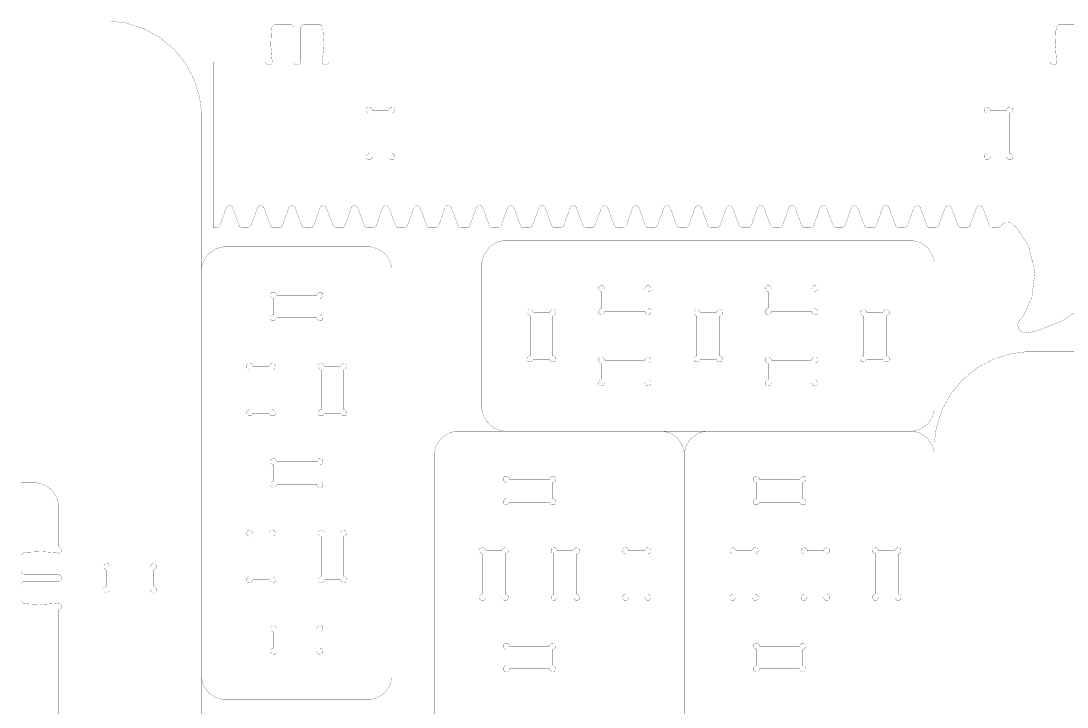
# Model space of a CAD drawing. Extents: x 0.1 to 59.9, y 0.1 to 11.9.
# Drawn here: x 24.07 to 29.56, y 8.31 to 11.91 of the extents above; entities that cross this region are included whole.
import ezdxf

# ---------------------------------------------------------------- set-up
doc = ezdxf.new("R2010")
doc.units = 0
doc.layers.add('L0D0_0', color=1, linetype='CONTINUOUS')

msp = doc.modelspace()

# ---------------------------------------------------------------- linework, layer by layer
at = {"layer": 'L0D0_0', "const_width": 0.001}
for points in [[(24.067, 11.911), (24.067, 9.488)], [(24.067, 11.911), (24.514, 11.911)], [(25.014, 11.411), (25.014, 11.436), (25.004, 11.512), (24.975, 11.606), (24.929, 11.691), (24.868, 11.765), (24.794, 11.826), (24.709, 11.872), (24.615, 11.901), (24.539, 11.911), (24.514, 11.911)], [(25.386, 11.696), (25.384, 11.711), (25.378, 11.786), (25.381, 11.861), (25.383, 11.876)], [(25.383, 11.876), (25.384, 11.879), (25.39, 11.888), (25.4, 11.893), (25.403, 11.893)], [(25.48, 11.893), (25.403, 11.893)], [(25.48, 11.893), (25.484, 11.893), (25.494, 11.887), (25.5, 11.877), (25.5, 11.873)], [(25.5, 11.696), (25.5, 11.873)], [(25.534, 11.873), (25.534, 11.877), (25.539, 11.887), (25.55, 11.893), (25.553, 11.893)], [(25.534, 11.696), (25.534, 11.873)], [(25.553, 11.893), (25.631, 11.893)], [(25.631, 11.893), (25.634, 11.893), (25.644, 11.888), (25.65, 11.879), (25.65, 11.876)], [(25.65, 11.876), (25.652, 11.861), (25.656, 11.786), (25.65, 11.711), (25.648, 11.696)], [(29.504, 11.696), (29.501, 11.711), (29.496, 11.786), (29.499, 11.861), (29.501, 11.876)], [(29.501, 11.876), (29.501, 11.879), (29.508, 11.888), (29.517, 11.893), (29.521, 11.893)], [(29.598, 11.893), (29.521, 11.893)], [(25.079, 10.826), (25.079, 11.696)], [(25.079, 11.696), (25.352, 11.696)], [(25.386, 11.696), (25.386, 11.693), (25.381, 11.684), (25.369, 11.68), (25.358, 11.684), (25.352, 11.693), (25.352, 11.696)], [(25.534, 11.696), (25.534, 11.693), (25.528, 11.684), (25.517, 11.68), (25.505, 11.684), (25.5, 11.693), (25.5, 11.696)], [(25.681, 11.696), (25.681, 11.693), (25.676, 11.684), (25.665, 11.68), (25.653, 11.684), (25.648, 11.693), (25.648, 11.696)], [(25.681, 11.696), (29.47, 11.696)], [(29.504, 11.696), (29.504, 11.693), (29.498, 11.684), (29.487, 11.68), (29.475, 11.684), (29.47, 11.693), (29.47, 11.696)], [(25.895, 11.427), (25.891, 11.427), (25.879, 11.437), (25.88, 11.453), (25.883, 11.455), (25.886, 11.458), (25.901, 11.459), (25.912, 11.447), (25.912, 11.443)], [(25.895, 11.427), (25.895, 11.216)], [(25.912, 11.443), (25.997, 11.443)], [(25.997, 11.443), (25.997, 11.447), (26.007, 11.459), (26.023, 11.458), (26.026, 11.455), (26.028, 11.453), (26.029, 11.437), (26.018, 11.427), (26.014, 11.427)], [(26.014, 11.427), (26.014, 11.216)], [(29.137, 11.427), (29.134, 11.427), (29.122, 11.437), (29.123, 11.453), (29.126, 11.455), (29.128, 11.458), (29.144, 11.459), (29.154, 11.447), (29.154, 11.443)], [(29.137, 11.427), (29.137, 11.216)], [(29.154, 11.443), (29.24, 11.443)], [(29.24, 11.443), (29.24, 11.447), (29.25, 11.459), (29.266, 11.458), (29.268, 11.455), (29.271, 11.453), (29.272, 11.437), (29.26, 11.427), (29.257, 11.427)], [(29.257, 11.427), (29.257, 11.216)], [(25.014, 7.884), (25.014, 11.411)], [(25.912, 11.199), (25.912, 11.195), (25.901, 11.184), (25.886, 11.185), (25.883, 11.187), (25.88, 11.19), (25.879, 11.206), (25.891, 11.216), (25.895, 11.216)], [(26.014, 11.216), (26.018, 11.216), (26.029, 11.206), (26.028, 11.19), (26.026, 11.187), (26.023, 11.185), (26.007, 11.184), (25.997, 11.195), (25.997, 11.199)], [(29.154, 11.199), (29.154, 11.195), (29.144, 11.184), (29.128, 11.185), (29.126, 11.187), (29.123, 11.19), (29.122, 11.206), (29.134, 11.216), (29.137, 11.216)], [(29.257, 11.216), (29.26, 11.216), (29.272, 11.206), (29.271, 11.19), (29.268, 11.187), (29.266, 11.185), (29.25, 11.184), (29.24, 11.195), (29.24, 11.199)], [(25.912, 11.199), (25.997, 11.199)], [(29.154, 11.199), (29.24, 11.199)], [(25.111, 10.839), (25.145, 10.933)], [(25.145, 10.933), (25.146, 10.935), (25.16, 10.946), (25.161, 10.946)], [(25.161, 10.946), (25.163, 10.946), (25.177, 10.935), (25.177, 10.933)], [(25.212, 10.839), (25.177, 10.933)], [(25.275, 10.839), (25.309, 10.933)], [(25.309, 10.933), (25.31, 10.935), (25.324, 10.946), (25.325, 10.946)], [(25.325, 10.946), (25.327, 10.946), (25.341, 10.935), (25.341, 10.933)], [(25.376, 10.839), (25.341, 10.933)], [(25.439, 10.839), (25.473, 10.933)], [(25.473, 10.933), (25.474, 10.935), (25.488, 10.946), (25.489, 10.946)], [(25.489, 10.946), (25.491, 10.946), (25.505, 10.935), (25.505, 10.933)], [(25.54, 10.839), (25.505, 10.933)], [(25.603, 10.839), (25.638, 10.933)], [(25.638, 10.933), (25.638, 10.935), (25.652, 10.946), (25.654, 10.946)], [(25.654, 10.946), (25.655, 10.946), (25.669, 10.935), (25.669, 10.933)], [(25.704, 10.839), (25.669, 10.933)], [(25.767, 10.839), (25.802, 10.933)], [(25.802, 10.933), (25.802, 10.935), (25.816, 10.946), (25.818, 10.946)], [(25.818, 10.946), (25.819, 10.946), (25.833, 10.935), (25.834, 10.933)], [(25.868, 10.839), (25.834, 10.933)], [(25.931, 10.839), (25.966, 10.933)], [(25.966, 10.933), (25.966, 10.935), (25.98, 10.946), (25.982, 10.946)], [(25.982, 10.946), (25.983, 10.946), (25.997, 10.935), (25.998, 10.933)], [(26.032, 10.839), (25.998, 10.933)], [(26.095, 10.839), (26.13, 10.933)], [(26.13, 10.933), (26.13, 10.935), (26.144, 10.946), (26.146, 10.946)], [(26.146, 10.946), (26.147, 10.946), (26.161, 10.935), (26.162, 10.933)], [(26.196, 10.839), (26.162, 10.933)], [(26.259, 10.839), (26.294, 10.933)], [(26.294, 10.933), (26.294, 10.935), (26.308, 10.946), (26.31, 10.946)], [(26.31, 10.946), (26.311, 10.946), (26.325, 10.935), (26.326, 10.933)], [(26.36, 10.839), (26.326, 10.933)], [(26.423, 10.839), (26.458, 10.933)], [(26.458, 10.933), (26.458, 10.935), (26.472, 10.946), (26.474, 10.946)], [(26.474, 10.946), (26.476, 10.946), (26.489, 10.935), (26.49, 10.933)], [(26.524, 10.839), (26.49, 10.933)], [(26.587, 10.839), (26.622, 10.933)], [(26.622, 10.933), (26.622, 10.935), (26.636, 10.946), (26.638, 10.946)], [(26.638, 10.946), (26.64, 10.946), (26.653, 10.935), (26.654, 10.933)], [(26.688, 10.839), (26.654, 10.933)], [(26.752, 10.839), (26.786, 10.933)], [(26.786, 10.933), (26.786, 10.935), (26.8, 10.946), (26.802, 10.946)], [(26.802, 10.946), (26.804, 10.946), (26.817, 10.935), (26.818, 10.933)], [(26.852, 10.839), (26.818, 10.933)], [(26.916, 10.839), (26.95, 10.933)], [(26.95, 10.933), (26.95, 10.935), (26.964, 10.946), (26.966, 10.946)], [(26.966, 10.946), (26.968, 10.946), (26.981, 10.935), (26.982, 10.933)], [(27.016, 10.839), (26.982, 10.933)], [(27.08, 10.839), (27.114, 10.933)], [(27.114, 10.933), (27.115, 10.935), (27.128, 10.946), (27.13, 10.946)], [(27.13, 10.946), (27.132, 10.946), (27.145, 10.935), (27.146, 10.933)], [(27.18, 10.839), (27.146, 10.933)], [(27.244, 10.839), (27.278, 10.933)], [(27.278, 10.933), (27.279, 10.935), (27.292, 10.946), (27.294, 10.946)], [(27.294, 10.946), (27.296, 10.946), (27.309, 10.935), (27.31, 10.933)], [(27.344, 10.839), (27.31, 10.933)], [(27.408, 10.839), (27.442, 10.933)], [(27.442, 10.933), (27.443, 10.935), (27.456, 10.946), (27.458, 10.946)], [(27.458, 10.946), (27.46, 10.946), (27.473, 10.935), (27.474, 10.933)], [(27.508, 10.839), (27.474, 10.933)], [(27.572, 10.839), (27.606, 10.933)], [(27.606, 10.933), (27.607, 10.935), (27.62, 10.946), (27.622, 10.946)], [(27.622, 10.946), (27.624, 10.946), (27.637, 10.935), (27.638, 10.933)], [(27.672, 10.839), (27.638, 10.933)], [(27.736, 10.839), (27.77, 10.933)], [(27.77, 10.933), (27.771, 10.935), (27.784, 10.946), (27.786, 10.946)], [(27.786, 10.946), (27.788, 10.946), (27.801, 10.935), (27.802, 10.933)], [(27.836, 10.839), (27.802, 10.933)], [(27.9, 10.839), (27.934, 10.933)], [(27.934, 10.933), (27.935, 10.935), (27.948, 10.946), (27.95, 10.946)], [(27.95, 10.946), (27.952, 10.946), (27.965, 10.935), (27.966, 10.933)], [(28, 10.839), (27.966, 10.933)], [(28.064, 10.839), (28.098, 10.933)], [(28.098, 10.933), (28.099, 10.935), (28.112, 10.946), (28.114, 10.946)], [(28.114, 10.946), (28.116, 10.946), (28.129, 10.935), (28.13, 10.933)], [(28.164, 10.839), (28.13, 10.933)], [(28.228, 10.839), (28.262, 10.933)], [(28.262, 10.933), (28.263, 10.935), (28.276, 10.946), (28.278, 10.946)], [(28.278, 10.946), (28.28, 10.946), (28.294, 10.935), (28.294, 10.933)], [(28.329, 10.839), (28.294, 10.933)], [(28.392, 10.839), (28.426, 10.933)], [(28.426, 10.933), (28.427, 10.935), (28.44, 10.946), (28.442, 10.946)], [(28.442, 10.946), (28.444, 10.946), (28.458, 10.935), (28.458, 10.933)], [(28.493, 10.839), (28.458, 10.933)], [(28.556, 10.839), (28.59, 10.933)], [(28.59, 10.933), (28.591, 10.935), (28.604, 10.946), (28.606, 10.946)], [(28.606, 10.946), (28.608, 10.946), (28.622, 10.935), (28.622, 10.933)], [(28.657, 10.839), (28.622, 10.933)], [(28.72, 10.839), (28.754, 10.933)], [(28.754, 10.933), (28.755, 10.935), (28.768, 10.946), (28.77, 10.946)], [(28.77, 10.946), (28.772, 10.946), (28.786, 10.935), (28.786, 10.933)], [(28.821, 10.839), (28.786, 10.933)], [(28.884, 10.839), (28.918, 10.933)], [(28.918, 10.933), (28.919, 10.935), (28.933, 10.946), (28.934, 10.946)], [(28.934, 10.946), (28.936, 10.946), (28.95, 10.935), (28.95, 10.933)], [(28.985, 10.839), (28.95, 10.933)], [(29.048, 10.839), (29.082, 10.933)], [(29.082, 10.933), (29.083, 10.935), (29.097, 10.946), (29.098, 10.946)], [(29.098, 10.946), (29.1, 10.946), (29.114, 10.935), (29.114, 10.933)], [(29.149, 10.839), (29.114, 10.933)], [(29.261, 10.946), (29.261, 10.946)], [(29.261, 10.946), (29.261, 10.946), (29.264, 10.946), (29.265, 10.946)], [(29.261, 10.946), (29.265, 10.946)], [(25.093, 10.826), (25.079, 10.826)], [(25.111, 10.839), (25.11, 10.837), (25.104, 10.83), (25.095, 10.826), (25.093, 10.826)], [(25.23, 10.826), (25.227, 10.826), (25.219, 10.83), (25.212, 10.837), (25.212, 10.839)], [(25.257, 10.826), (25.23, 10.826)], [(25.275, 10.839), (25.274, 10.837), (25.268, 10.83), (25.259, 10.826), (25.257, 10.826)], [(25.394, 10.826), (25.391, 10.826), (25.383, 10.83), (25.376, 10.837), (25.376, 10.839)], [(25.421, 10.826), (25.394, 10.826)], [(25.439, 10.839), (25.438, 10.837), (25.432, 10.83), (25.424, 10.826), (25.421, 10.826)], [(25.558, 10.826), (25.555, 10.826), (25.547, 10.83), (25.54, 10.837), (25.54, 10.839)], [(25.585, 10.826), (25.558, 10.826)], [(25.603, 10.839), (25.602, 10.837), (25.596, 10.83), (25.588, 10.826), (25.585, 10.826)], [(25.722, 10.826), (25.719, 10.826), (25.711, 10.83), (25.705, 10.837), (25.704, 10.839)], [(25.749, 10.826), (25.722, 10.826)], [(25.767, 10.839), (25.767, 10.837), (25.76, 10.83), (25.752, 10.826), (25.749, 10.826)], [(25.886, 10.826), (25.884, 10.826), (25.875, 10.83), (25.869, 10.837), (25.868, 10.839)], [(25.913, 10.826), (25.886, 10.826)], [(25.931, 10.839), (25.931, 10.837), (25.924, 10.83), (25.916, 10.826), (25.913, 10.826)], [(26.05, 10.826), (26.048, 10.826), (26.039, 10.83), (26.033, 10.837), (26.032, 10.839)], [(26.077, 10.826), (26.05, 10.826)], [(26.095, 10.839), (26.095, 10.837), (26.088, 10.83), (26.08, 10.826), (26.077, 10.826)], [(26.214, 10.826), (26.212, 10.826), (26.203, 10.83), (26.197, 10.837), (26.196, 10.839)], [(26.241, 10.826), (26.214, 10.826)], [(26.259, 10.839), (26.259, 10.837), (26.252, 10.83), (26.244, 10.826), (26.241, 10.826)], [(26.378, 10.826), (26.376, 10.826), (26.367, 10.83), (26.361, 10.837), (26.36, 10.839)], [(26.405, 10.826), (26.378, 10.826)], [(26.423, 10.839), (26.423, 10.837), (26.416, 10.83), (26.408, 10.826), (26.405, 10.826)], [(26.543, 10.826), (26.54, 10.826), (26.531, 10.83), (26.525, 10.837), (26.524, 10.839)], [(26.569, 10.826), (26.543, 10.826)], [(26.587, 10.839), (26.587, 10.837), (26.58, 10.83), (26.572, 10.826), (26.569, 10.826)], [(26.707, 10.826), (26.704, 10.826), (26.695, 10.83), (26.689, 10.837), (26.688, 10.839)], [(26.733, 10.826), (26.707, 10.826)], [(26.752, 10.839), (26.751, 10.837), (26.744, 10.83), (26.736, 10.826), (26.733, 10.826)], [(26.871, 10.826), (26.868, 10.826), (26.859, 10.83), (26.853, 10.837), (26.852, 10.839)], [(26.897, 10.826), (26.871, 10.826)], [(26.916, 10.839), (26.915, 10.837), (26.908, 10.83), (26.9, 10.826), (26.897, 10.826)], [(27.035, 10.826), (27.032, 10.826), (27.023, 10.83), (27.017, 10.837), (27.016, 10.839)], [(27.061, 10.826), (27.035, 10.826)], [(27.08, 10.839), (27.079, 10.837), (27.072, 10.83), (27.064, 10.826), (27.061, 10.826)], [(27.199, 10.826), (27.196, 10.826), (27.187, 10.83), (27.181, 10.837), (27.18, 10.839)], [(27.225, 10.826), (27.199, 10.826)], [(27.244, 10.839), (27.243, 10.837), (27.236, 10.83), (27.228, 10.826), (27.225, 10.826)], [(27.363, 10.826), (27.36, 10.826), (27.351, 10.83), (27.345, 10.837), (27.344, 10.839)], [(27.389, 10.826), (27.363, 10.826)], [(27.408, 10.839), (27.407, 10.837), (27.4, 10.83), (27.392, 10.826), (27.389, 10.826)], [(27.527, 10.826), (27.524, 10.826), (27.515, 10.83), (27.509, 10.837), (27.508, 10.839)], [(27.553, 10.826), (27.527, 10.826)], [(27.572, 10.839), (27.571, 10.837), (27.565, 10.83), (27.556, 10.826), (27.553, 10.826)], [(27.691, 10.826), (27.688, 10.826), (27.679, 10.83), (27.673, 10.837), (27.672, 10.839)], [(27.717, 10.826), (27.691, 10.826)], [(27.736, 10.839), (27.735, 10.837), (27.729, 10.83), (27.72, 10.826), (27.717, 10.826)], [(27.855, 10.826), (27.852, 10.826), (27.844, 10.83), (27.837, 10.837), (27.836, 10.839)], [(27.881, 10.826), (27.855, 10.826)], [(27.9, 10.839), (27.899, 10.837), (27.893, 10.83), (27.884, 10.826), (27.881, 10.826)], [(28.019, 10.826), (28.016, 10.826), (28.008, 10.83), (28.001, 10.837), (28, 10.839)], [(28.045, 10.826), (28.019, 10.826)], [(28.064, 10.839), (28.063, 10.837), (28.057, 10.83), (28.048, 10.826), (28.045, 10.826)], [(28.183, 10.826), (28.18, 10.826), (28.172, 10.83), (28.165, 10.837), (28.164, 10.839)], [(28.209, 10.826), (28.183, 10.826)], [(28.228, 10.839), (28.227, 10.837), (28.221, 10.83), (28.212, 10.826), (28.209, 10.826)], [(28.347, 10.826), (28.344, 10.826), (28.336, 10.83), (28.329, 10.837), (28.329, 10.839)], [(28.373, 10.826), (28.347, 10.826)], [(28.392, 10.839), (28.391, 10.837), (28.385, 10.83), (28.376, 10.826), (28.373, 10.826)], [(28.511, 10.826), (28.508, 10.826), (28.5, 10.83), (28.493, 10.837), (28.493, 10.839)], [(28.537, 10.826), (28.511, 10.826)], [(28.556, 10.839), (28.555, 10.837), (28.549, 10.83), (28.54, 10.826), (28.537, 10.826)], [(28.675, 10.826), (28.672, 10.826), (28.664, 10.83), (28.657, 10.837), (28.657, 10.839)], [(28.702, 10.826), (28.675, 10.826)], [(28.72, 10.839), (28.719, 10.837), (28.713, 10.83), (28.704, 10.826), (28.702, 10.826)], [(28.839, 10.826), (28.836, 10.826), (28.828, 10.83), (28.821, 10.837), (28.821, 10.839)], [(28.866, 10.826), (28.839, 10.826)], [(28.884, 10.839), (28.883, 10.837), (28.877, 10.83), (28.868, 10.826), (28.866, 10.826)], [(29.003, 10.826), (29, 10.826), (28.992, 10.83), (28.985, 10.837), (28.985, 10.839)], [(29.03, 10.826), (29.003, 10.826)], [(29.048, 10.839), (29.047, 10.837), (29.041, 10.83), (29.032, 10.826), (29.03, 10.826)], [(29.167, 10.826), (29.164, 10.826), (29.156, 10.83), (29.149, 10.837), (29.149, 10.839)], [(29.194, 10.826), (29.167, 10.826)], [(29.211, 10.836), (29.21, 10.835), (29.198, 10.826), (29.194, 10.826)], [(29.211, 10.836), (29.213, 10.84), (29.223, 10.849), (29.239, 10.855), (29.256, 10.854), (29.269, 10.848), (29.272, 10.845)], [(29.272, 10.845), (29.297, 10.822), (29.355, 10.731), (29.389, 10.599), (29.373, 10.463), (29.329, 10.366), (29.307, 10.339)], [(29.884, 10.763), (29.871, 10.717), (29.806, 10.587), (29.685, 10.441), (29.528, 10.335), (29.391, 10.283), (29.344, 10.275)], [(25.139, 10.726), (25.127, 10.726), (25.091, 10.717), (25.051, 10.69), (25.024, 10.65), (25.014, 10.614), (25.014, 10.601)], [(25.139, 10.726), (25.889, 10.726)], [(26.014, 10.601), (26.014, 10.614), (26.004, 10.65), (25.978, 10.69), (25.938, 10.717), (25.901, 10.726), (25.889, 10.726)], [(26.611, 10.759), (26.599, 10.759), (26.563, 10.75), (26.523, 10.723), (26.496, 10.683), (26.486, 10.647), (26.486, 10.634)], [(26.611, 10.759), (28.736, 10.759)], [(28.861, 10.634), (28.861, 10.647), (28.851, 10.683), (28.825, 10.723), (28.785, 10.75), (28.748, 10.759), (28.736, 10.759)], [(26.014, 8.476), (26.014, 10.601)], [(26.486, 10.634), (26.486, 9.884)], [(28.861, 10.634), (28.861, 9.884)], [(25.409, 10.473), (25.409, 10.477), (25.399, 10.489), (25.383, 10.488), (25.38, 10.485), (25.378, 10.483), (25.377, 10.467), (25.388, 10.457), (25.392, 10.457)], [(25.636, 10.457), (25.64, 10.457), (25.652, 10.467), (25.651, 10.483), (25.648, 10.485), (25.645, 10.488), (25.63, 10.489), (25.62, 10.477), (25.62, 10.473)], [(27.131, 10.507), (27.131, 10.51), (27.121, 10.522), (27.105, 10.521), (27.102, 10.518), (27.1, 10.516), (27.099, 10.5), (27.11, 10.49), (27.114, 10.49)], [(27.114, 10.49), (27.114, 10.404)], [(27.341, 10.507), (27.131, 10.507)], [(27.358, 10.49), (27.362, 10.49), (27.374, 10.5), (27.373, 10.516), (27.37, 10.518), (27.367, 10.521), (27.352, 10.522), (27.341, 10.51), (27.341, 10.507)], [(27.358, 10.49), (27.358, 10.404)], [(28.006, 10.507), (28.006, 10.51), (27.996, 10.522), (27.98, 10.521), (27.977, 10.518), (27.975, 10.516), (27.974, 10.5), (27.985, 10.49), (27.989, 10.49)], [(27.989, 10.49), (27.989, 10.404)], [(28.216, 10.507), (28.006, 10.507)], [(28.233, 10.49), (28.237, 10.49), (28.249, 10.5), (28.248, 10.516), (28.245, 10.518), (28.242, 10.521), (28.227, 10.522), (28.216, 10.51), (28.216, 10.507)], [(28.233, 10.49), (28.233, 10.404)], [(25.392, 10.457), (25.392, 10.371)], [(25.62, 10.473), (25.409, 10.473)], [(25.636, 10.457), (25.636, 10.371)], [(26.756, 10.382), (26.756, 10.385), (26.746, 10.397), (26.73, 10.396), (26.727, 10.393), (26.725, 10.391), (26.724, 10.375), (26.735, 10.365), (26.739, 10.365)], [(26.841, 10.382), (26.756, 10.382)], [(26.858, 10.365), (26.862, 10.365), (26.874, 10.375), (26.873, 10.391), (26.87, 10.393), (26.867, 10.396), (26.852, 10.397), (26.841, 10.385), (26.841, 10.382)], [(27.114, 10.404), (27.11, 10.404), (27.099, 10.394), (27.1, 10.378), (27.102, 10.376), (27.105, 10.373), (27.121, 10.372), (27.131, 10.384), (27.131, 10.387)], [(27.341, 10.387), (27.131, 10.387)], [(27.341, 10.387), (27.341, 10.384), (27.352, 10.372), (27.367, 10.373), (27.37, 10.376), (27.373, 10.378), (27.374, 10.394), (27.362, 10.404), (27.358, 10.404)], [(27.631, 10.382), (27.631, 10.385), (27.621, 10.397), (27.605, 10.396), (27.602, 10.393), (27.6, 10.391), (27.599, 10.375), (27.61, 10.365), (27.614, 10.365)], [(27.716, 10.382), (27.631, 10.382)], [(27.733, 10.365), (27.737, 10.365), (27.749, 10.375), (27.748, 10.391), (27.745, 10.393), (27.742, 10.396), (27.727, 10.397), (27.716, 10.385), (27.716, 10.382)], [(27.989, 10.404), (27.985, 10.404), (27.974, 10.394), (27.975, 10.378), (27.977, 10.376), (27.98, 10.373), (27.996, 10.372), (28.006, 10.384), (28.006, 10.387)], [(28.216, 10.387), (28.006, 10.387)], [(28.216, 10.387), (28.216, 10.384), (28.227, 10.372), (28.242, 10.373), (28.245, 10.376), (28.248, 10.378), (28.249, 10.394), (28.237, 10.404), (28.233, 10.404)], [(28.506, 10.382), (28.506, 10.385), (28.496, 10.397), (28.48, 10.396), (28.477, 10.393), (28.475, 10.391), (28.474, 10.375), (28.485, 10.365), (28.489, 10.365)], [(28.591, 10.382), (28.506, 10.382)], [(28.608, 10.365), (28.612, 10.365), (28.624, 10.375), (28.623, 10.391), (28.62, 10.393), (28.617, 10.396), (28.602, 10.397), (28.591, 10.385), (28.591, 10.382)], [(25.392, 10.371), (25.388, 10.371), (25.377, 10.361), (25.378, 10.345), (25.38, 10.343), (25.383, 10.34), (25.399, 10.339), (25.409, 10.351), (25.409, 10.354)], [(25.62, 10.354), (25.409, 10.354)], [(25.62, 10.354), (25.62, 10.351), (25.63, 10.339), (25.645, 10.34), (25.648, 10.343), (25.651, 10.345), (25.652, 10.361), (25.64, 10.371), (25.636, 10.371)], [(26.739, 10.154), (26.739, 10.365)], [(26.858, 10.154), (26.858, 10.365)], [(27.614, 10.154), (27.614, 10.365)], [(27.733, 10.154), (27.733, 10.365)], [(28.489, 10.154), (28.489, 10.365)], [(28.608, 10.154), (28.608, 10.365)], [(29.344, 10.275), (29.339, 10.274), (29.32, 10.278), (29.304, 10.294), (29.298, 10.316), (29.303, 10.334), (29.307, 10.339)], [(28.861, 9.675), (28.861, 9.7), (28.871, 9.775), (28.9, 9.869), (28.947, 9.954), (29.008, 10.028), (29.082, 10.089), (29.167, 10.135), (29.26, 10.165), (29.336, 10.175), (29.361, 10.175)], [(29.808, 10.175), (29.361, 10.175)], [(25.284, 10.098), (25.284, 10.102), (25.274, 10.114), (25.258, 10.113), (25.255, 10.11), (25.253, 10.108), (25.252, 10.092), (25.263, 10.082), (25.267, 10.082)], [(25.386, 10.082), (25.39, 10.082), (25.402, 10.092), (25.401, 10.108), (25.398, 10.11), (25.395, 10.113), (25.38, 10.114), (25.37, 10.102), (25.37, 10.098)], [(25.659, 10.098), (25.659, 10.102), (25.649, 10.114), (25.633, 10.113), (25.63, 10.11), (25.628, 10.108), (25.627, 10.092), (25.638, 10.082), (25.642, 10.082)], [(25.761, 10.082), (25.765, 10.082), (25.777, 10.092), (25.776, 10.108), (25.773, 10.11), (25.77, 10.113), (25.755, 10.114), (25.745, 10.102), (25.745, 10.098)], [(26.739, 10.154), (26.735, 10.154), (26.724, 10.144), (26.725, 10.128), (26.727, 10.126), (26.73, 10.123), (26.746, 10.122), (26.756, 10.134), (26.756, 10.137)], [(26.841, 10.137), (26.756, 10.137)], [(26.841, 10.137), (26.841, 10.134), (26.852, 10.122), (26.867, 10.123), (26.87, 10.126), (26.873, 10.128), (26.874, 10.144), (26.862, 10.154), (26.858, 10.154)], [(27.131, 10.132), (27.131, 10.135), (27.121, 10.147), (27.105, 10.146), (27.102, 10.143), (27.1, 10.141), (27.099, 10.125), (27.11, 10.115), (27.114, 10.115)], [(27.114, 10.115), (27.114, 10.029)], [(27.341, 10.132), (27.131, 10.132)], [(27.358, 10.115), (27.362, 10.115), (27.374, 10.125), (27.373, 10.141), (27.37, 10.143), (27.367, 10.146), (27.352, 10.147), (27.341, 10.135), (27.341, 10.132)], [(27.358, 10.115), (27.358, 10.029)], [(27.614, 10.154), (27.61, 10.154), (27.599, 10.144), (27.6, 10.128), (27.602, 10.126), (27.605, 10.123), (27.621, 10.122), (27.631, 10.134), (27.631, 10.137)], [(27.716, 10.137), (27.631, 10.137)], [(27.716, 10.137), (27.716, 10.134), (27.727, 10.122), (27.742, 10.123), (27.745, 10.126), (27.748, 10.128), (27.749, 10.144), (27.737, 10.154), (27.733, 10.154)], [(28.006, 10.132), (28.006, 10.135), (27.996, 10.147), (27.98, 10.146), (27.977, 10.143), (27.975, 10.141), (27.974, 10.125), (27.985, 10.115), (27.989, 10.115)], [(27.989, 10.115), (27.989, 10.029)], [(28.216, 10.132), (28.006, 10.132)], [(28.233, 10.115), (28.237, 10.115), (28.249, 10.125), (28.248, 10.141), (28.245, 10.143), (28.242, 10.146), (28.227, 10.147), (28.216, 10.135), (28.216, 10.132)], [(28.233, 10.115), (28.233, 10.029)], [(28.489, 10.154), (28.485, 10.154), (28.474, 10.144), (28.475, 10.128), (28.477, 10.126), (28.48, 10.123), (28.496, 10.122), (28.506, 10.134), (28.506, 10.137)], [(28.591, 10.137), (28.506, 10.137)], [(28.591, 10.137), (28.591, 10.134), (28.602, 10.122), (28.617, 10.123), (28.62, 10.126), (28.623, 10.128), (28.624, 10.144), (28.612, 10.154), (28.608, 10.154)], [(25.267, 10.082), (25.267, 9.871)], [(25.284, 10.098), (25.37, 10.098)], [(25.386, 10.082), (25.386, 9.871)], [(25.642, 10.082), (25.642, 9.871)], [(25.659, 10.098), (25.745, 10.098)], [(25.761, 10.082), (25.761, 9.871)], [(27.114, 10.029), (27.11, 10.029), (27.099, 10.019), (27.1, 10.003), (27.102, 10.001), (27.105, 9.998), (27.121, 9.997), (27.131, 10.009), (27.131, 10.012)], [(27.341, 10.012), (27.131, 10.012)], [(27.341, 10.012), (27.341, 10.009), (27.352, 9.997), (27.367, 9.998), (27.37, 10.001), (27.373, 10.003), (27.374, 10.019), (27.362, 10.029), (27.358, 10.029)], [(27.989, 10.029), (27.985, 10.029), (27.974, 10.019), (27.975, 10.003), (27.977, 10.001), (27.98, 9.998), (27.996, 9.997), (28.006, 10.009), (28.006, 10.012)], [(28.216, 10.012), (28.006, 10.012)], [(28.216, 10.012), (28.216, 10.009), (28.227, 9.997), (28.242, 9.998), (28.245, 10.001), (28.248, 10.003), (28.249, 10.019), (28.237, 10.029), (28.233, 10.029)], [(26.486, 9.884), (26.486, 9.872), (26.496, 9.836), (26.523, 9.796), (26.563, 9.769), (26.599, 9.759), (26.611, 9.759)], [(28.736, 9.759), (28.748, 9.759), (28.785, 9.769), (28.825, 9.796), (28.851, 9.836), (28.861, 9.872), (28.861, 9.884)], [(25.267, 9.871), (25.263, 9.871), (25.252, 9.861), (25.253, 9.845), (25.255, 9.843), (25.258, 9.84), (25.274, 9.839), (25.284, 9.85), (25.284, 9.854)], [(25.284, 9.854), (25.37, 9.854)], [(25.37, 9.854), (25.37, 9.85), (25.38, 9.839), (25.395, 9.84), (25.398, 9.843), (25.401, 9.845), (25.402, 9.861), (25.39, 9.871), (25.386, 9.871)], [(25.642, 9.871), (25.638, 9.871), (25.627, 9.861), (25.628, 9.845), (25.63, 9.843), (25.633, 9.84), (25.649, 9.839), (25.659, 9.85), (25.659, 9.854)], [(25.659, 9.854), (25.745, 9.854)], [(25.745, 9.854), (25.745, 9.85), (25.755, 9.839), (25.77, 9.84), (25.773, 9.843), (25.776, 9.845), (25.777, 9.861), (25.765, 9.871), (25.761, 9.871)], [(26.361, 9.759), (26.349, 9.759), (26.313, 9.75), (26.273, 9.723), (26.246, 9.683), (26.236, 9.647), (26.236, 9.634)], [(26.361, 9.759), (26.611, 9.759)], [(26.611, 9.759), (28.736, 9.759)], [(27.549, 9.634), (27.549, 9.647), (27.539, 9.683), (27.512, 9.723), (27.472, 9.75), (27.436, 9.759), (27.424, 9.759)], [(27.674, 9.759), (27.661, 9.759), (27.625, 9.75), (27.585, 9.723), (27.558, 9.683), (27.549, 9.647), (27.549, 9.634)], [(28.861, 9.634), (28.861, 9.647), (28.851, 9.683), (28.825, 9.723), (28.785, 9.75), (28.748, 9.759), (28.736, 9.759)], [(28.861, 6.148), (28.861, 9.675)], [(25.409, 9.598), (25.409, 9.602), (25.399, 9.614), (25.383, 9.613), (25.38, 9.61), (25.378, 9.608), (25.377, 9.592), (25.388, 9.582), (25.392, 9.582)], [(25.636, 9.582), (25.64, 9.582), (25.652, 9.592), (25.651, 9.608), (25.648, 9.61), (25.645, 9.613), (25.63, 9.614), (25.62, 9.602), (25.62, 9.598)], [(26.236, 9.634), (26.236, 7.509)], [(27.549, 9.634), (27.549, 7.509)], [(25.392, 9.582), (25.392, 9.496)], [(25.62, 9.598), (25.409, 9.598)], [(25.636, 9.582), (25.636, 9.496)], [(26.631, 9.506), (26.631, 9.51), (26.621, 9.522), (26.605, 9.521), (26.602, 9.518), (26.6, 9.516), (26.599, 9.5), (26.61, 9.49), (26.614, 9.49)], [(26.841, 9.506), (26.631, 9.506)], [(26.858, 9.49), (26.862, 9.49), (26.874, 9.5), (26.873, 9.516), (26.87, 9.518), (26.867, 9.521), (26.852, 9.522), (26.841, 9.51), (26.841, 9.506)], [(27.943, 9.506), (27.943, 9.51), (27.933, 9.522), (27.917, 9.521), (27.915, 9.518), (27.912, 9.516), (27.911, 9.5), (27.923, 9.49), (27.927, 9.49)], [(28.154, 9.506), (27.943, 9.506)], [(28.171, 9.49), (28.175, 9.49), (28.186, 9.5), (28.185, 9.516), (28.183, 9.518), (28.18, 9.521), (28.164, 9.522), (28.154, 9.51), (28.154, 9.506)], [(24.067, 9.488), (24.139, 9.488)], [(24.264, 9.363), (24.264, 9.375), (24.254, 9.412), (24.228, 9.452), (24.188, 9.478), (24.151, 9.488), (24.139, 9.488)], [(25.392, 9.496), (25.388, 9.496), (25.377, 9.486), (25.378, 9.47), (25.38, 9.468), (25.383, 9.465), (25.399, 9.464), (25.409, 9.475), (25.409, 9.479)], [(25.62, 9.479), (25.409, 9.479)], [(25.62, 9.479), (25.62, 9.475), (25.63, 9.464), (25.645, 9.465), (25.648, 9.468), (25.651, 9.47), (25.652, 9.486), (25.64, 9.496), (25.636, 9.496)], [(26.614, 9.49), (26.614, 9.404)], [(26.858, 9.49), (26.858, 9.404)], [(27.927, 9.49), (27.927, 9.404)], [(28.171, 9.49), (28.171, 9.404)], [(26.614, 9.404), (26.61, 9.404), (26.599, 9.394), (26.6, 9.378), (26.602, 9.376), (26.605, 9.373), (26.621, 9.372), (26.631, 9.384), (26.631, 9.387)], [(26.841, 9.387), (26.841, 9.384), (26.852, 9.372), (26.867, 9.373), (26.87, 9.376), (26.873, 9.378), (26.874, 9.394), (26.862, 9.404), (26.858, 9.404)], [(27.927, 9.404), (27.923, 9.404), (27.911, 9.394), (27.912, 9.378), (27.915, 9.376), (27.917, 9.373), (27.933, 9.372), (27.943, 9.384), (27.943, 9.387)], [(28.154, 9.387), (28.154, 9.384), (28.164, 9.372), (28.18, 9.373), (28.183, 9.376), (28.185, 9.378), (28.186, 9.394), (28.175, 9.404), (28.171, 9.404)], [(24.264, 9.363), (24.264, 9.153)], [(26.841, 9.387), (26.631, 9.387)], [(28.154, 9.387), (27.943, 9.387)], [(25.284, 9.223), (25.284, 9.227), (25.274, 9.239), (25.258, 9.238), (25.255, 9.235), (25.253, 9.233), (25.252, 9.217), (25.263, 9.207), (25.267, 9.207)], [(25.386, 9.207), (25.39, 9.207), (25.402, 9.217), (25.401, 9.233), (25.398, 9.235), (25.395, 9.238), (25.38, 9.239), (25.37, 9.227), (25.37, 9.223)], [(25.659, 9.223), (25.659, 9.227), (25.649, 9.239), (25.633, 9.238), (25.63, 9.235), (25.628, 9.233), (25.627, 9.217), (25.638, 9.207), (25.642, 9.207)], [(25.761, 9.207), (25.765, 9.207), (25.777, 9.217), (25.776, 9.233), (25.773, 9.235), (25.77, 9.238), (25.755, 9.239), (25.745, 9.227), (25.745, 9.223)], [(25.267, 9.207), (25.267, 8.996)], [(25.284, 9.223), (25.37, 9.223)], [(25.386, 9.207), (25.386, 8.996)], [(25.642, 9.207), (25.642, 8.996)], [(25.659, 9.223), (25.745, 9.223)], [(25.761, 9.207), (25.761, 8.996)], [(24.084, 9.122), (24.082, 9.121), (24.072, 9.115), (24.067, 9.105), (24.067, 9.102)], [(24.264, 9.119), (24.249, 9.122), (24.174, 9.127), (24.099, 9.124), (24.084, 9.122)], [(24.264, 9.119), (24.267, 9.119), (24.277, 9.124), (24.281, 9.136), (24.277, 9.147), (24.267, 9.153), (24.264, 9.153)], [(26.506, 9.131), (26.506, 9.135), (26.496, 9.147), (26.48, 9.146), (26.477, 9.143), (26.475, 9.141), (26.474, 9.125), (26.485, 9.115), (26.489, 9.115)], [(26.489, 8.904), (26.489, 9.115)], [(26.591, 9.131), (26.506, 9.131)], [(26.608, 9.115), (26.612, 9.115), (26.624, 9.125), (26.623, 9.141), (26.62, 9.143), (26.617, 9.146), (26.602, 9.147), (26.591, 9.135), (26.591, 9.131)], [(26.608, 8.904), (26.608, 9.115)], [(26.881, 9.131), (26.881, 9.135), (26.871, 9.147), (26.855, 9.146), (26.852, 9.143), (26.85, 9.141), (26.849, 9.125), (26.86, 9.115), (26.864, 9.115)], [(26.864, 8.904), (26.864, 9.115)], [(26.966, 9.131), (26.881, 9.131)], [(26.983, 9.115), (26.987, 9.115), (26.999, 9.125), (26.998, 9.141), (26.995, 9.143), (26.992, 9.146), (26.977, 9.147), (26.966, 9.135), (26.966, 9.131)], [(26.983, 8.904), (26.983, 9.115)], [(27.256, 9.131), (27.256, 9.135), (27.246, 9.147), (27.23, 9.146), (27.227, 9.143), (27.225, 9.141), (27.224, 9.125), (27.235, 9.115), (27.239, 9.115)], [(27.239, 8.904), (27.239, 9.115)], [(27.341, 9.131), (27.256, 9.131)], [(27.358, 9.115), (27.362, 9.115), (27.374, 9.125), (27.373, 9.141), (27.37, 9.143), (27.367, 9.146), (27.352, 9.147), (27.341, 9.135), (27.341, 9.131)], [(27.358, 8.904), (27.358, 9.115)], [(27.818, 9.131), (27.818, 9.135), (27.808, 9.147), (27.792, 9.146), (27.79, 9.143), (27.787, 9.141), (27.786, 9.125), (27.798, 9.115), (27.802, 9.115)], [(27.802, 8.904), (27.802, 9.115)], [(27.904, 9.131), (27.818, 9.131)], [(27.921, 9.115), (27.925, 9.115), (27.936, 9.125), (27.935, 9.141), (27.933, 9.143), (27.93, 9.146), (27.914, 9.147), (27.904, 9.135), (27.904, 9.131)], [(27.921, 8.904), (27.921, 9.115)], [(28.193, 9.131), (28.193, 9.135), (28.183, 9.147), (28.167, 9.146), (28.165, 9.143), (28.162, 9.141), (28.161, 9.125), (28.173, 9.115), (28.177, 9.115)], [(28.177, 8.904), (28.177, 9.115)], [(28.279, 9.131), (28.193, 9.131)], [(28.296, 9.115), (28.3, 9.115), (28.311, 9.125), (28.31, 9.141), (28.308, 9.143), (28.305, 9.146), (28.289, 9.147), (28.279, 9.135), (28.279, 9.131)], [(28.296, 8.904), (28.296, 9.115)], [(28.568, 9.131), (28.568, 9.135), (28.558, 9.147), (28.542, 9.146), (28.54, 9.143), (28.537, 9.141), (28.536, 9.125), (28.548, 9.115), (28.552, 9.115)], [(28.552, 8.904), (28.552, 9.115)], [(28.654, 9.131), (28.568, 9.131)], [(28.671, 9.115), (28.675, 9.115), (28.686, 9.125), (28.685, 9.141), (28.683, 9.143), (28.68, 9.146), (28.664, 9.147), (28.654, 9.135), (28.654, 9.131)], [(28.671, 8.904), (28.671, 9.115)], [(24.067, 9.025), (24.067, 9.102)], [(24.534, 9.048), (24.534, 9.052), (24.524, 9.063), (24.508, 9.062), (24.505, 9.06), (24.503, 9.057), (24.502, 9.041), (24.513, 9.031), (24.517, 9.031)], [(24.761, 9.031), (24.765, 9.031), (24.777, 9.041), (24.776, 9.057), (24.773, 9.06), (24.77, 9.062), (24.755, 9.063), (24.745, 9.052), (24.745, 9.048)], [(24.067, 9.025), (24.067, 9.021), (24.073, 9.011), (24.084, 9.005), (24.087, 9.005)], [(24.264, 9.005), (24.087, 9.005)], [(24.264, 8.972), (24.267, 8.972), (24.277, 8.977), (24.281, 8.988), (24.277, 9), (24.267, 9.005), (24.264, 9.005)], [(24.517, 8.945), (24.517, 9.031)], [(24.745, 9.048), (24.534, 9.048)], [(24.761, 8.945), (24.761, 9.031)], [(24.087, 8.972), (24.084, 8.972), (24.073, 8.966), (24.067, 8.955), (24.067, 8.952)], [(24.067, 8.952), (24.067, 8.874)], [(24.264, 8.972), (24.087, 8.972)], [(25.267, 8.996), (25.263, 8.996), (25.252, 8.986), (25.253, 8.97), (25.255, 8.968), (25.258, 8.965), (25.274, 8.964), (25.284, 8.975), (25.284, 8.979)], [(25.284, 8.979), (25.37, 8.979)], [(25.37, 8.979), (25.37, 8.975), (25.38, 8.964), (25.395, 8.965), (25.398, 8.968), (25.401, 8.97), (25.402, 8.986), (25.39, 8.996), (25.386, 8.996)], [(25.642, 8.996), (25.638, 8.996), (25.627, 8.986), (25.628, 8.97), (25.63, 8.968), (25.633, 8.965), (25.649, 8.964), (25.659, 8.975), (25.659, 8.979)], [(25.659, 8.979), (25.745, 8.979)], [(25.745, 8.979), (25.745, 8.975), (25.755, 8.964), (25.77, 8.965), (25.773, 8.968), (25.776, 8.97), (25.777, 8.986), (25.765, 8.996), (25.761, 8.996)], [(24.517, 8.945), (24.513, 8.945), (24.502, 8.935), (24.503, 8.92), (24.505, 8.917), (24.508, 8.914), (24.524, 8.913), (24.534, 8.925), (24.534, 8.929)], [(24.745, 8.929), (24.534, 8.929)], [(24.745, 8.929), (24.745, 8.925), (24.755, 8.913), (24.77, 8.914), (24.773, 8.917), (24.776, 8.92), (24.777, 8.935), (24.765, 8.945), (24.761, 8.945)], [(26.489, 8.904), (26.485, 8.904), (26.474, 8.894), (26.475, 8.878), (26.477, 8.876), (26.48, 8.873), (26.496, 8.872), (26.506, 8.884), (26.506, 8.887)], [(26.591, 8.887), (26.591, 8.884), (26.602, 8.872), (26.617, 8.873), (26.62, 8.876), (26.623, 8.878), (26.624, 8.894), (26.612, 8.904), (26.608, 8.904)], [(26.864, 8.904), (26.86, 8.904), (26.849, 8.894), (26.85, 8.878), (26.852, 8.876), (26.855, 8.873), (26.871, 8.872), (26.881, 8.884), (26.881, 8.887)], [(26.966, 8.887), (26.966, 8.884), (26.977, 8.872), (26.992, 8.873), (26.995, 8.876), (26.998, 8.878), (26.999, 8.894), (26.987, 8.904), (26.983, 8.904)], [(27.239, 8.904), (27.235, 8.904), (27.224, 8.894), (27.225, 8.878), (27.227, 8.876), (27.23, 8.873), (27.246, 8.872), (27.256, 8.884), (27.256, 8.887)], [(27.341, 8.887), (27.341, 8.884), (27.352, 8.872), (27.367, 8.873), (27.37, 8.876), (27.373, 8.878), (27.374, 8.894), (27.362, 8.904), (27.358, 8.904)], [(27.802, 8.904), (27.798, 8.904), (27.786, 8.894), (27.787, 8.878), (27.79, 8.876), (27.792, 8.873), (27.808, 8.872), (27.818, 8.884), (27.818, 8.887)], [(27.904, 8.887), (27.904, 8.884), (27.914, 8.872), (27.93, 8.873), (27.933, 8.876), (27.935, 8.878), (27.936, 8.894), (27.925, 8.904), (27.921, 8.904)], [(28.177, 8.904), (28.173, 8.904), (28.161, 8.894), (28.162, 8.878), (28.165, 8.876), (28.167, 8.873), (28.183, 8.872), (28.193, 8.884), (28.193, 8.887)], [(28.279, 8.887), (28.279, 8.884), (28.289, 8.872), (28.305, 8.873), (28.308, 8.876), (28.31, 8.878), (28.311, 8.894), (28.3, 8.904), (28.296, 8.904)], [(28.552, 8.904), (28.548, 8.904), (28.536, 8.894), (28.537, 8.878), (28.54, 8.876), (28.542, 8.873), (28.558, 8.872), (28.568, 8.884), (28.568, 8.887)], [(28.654, 8.887), (28.654, 8.884), (28.664, 8.872), (28.68, 8.873), (28.683, 8.876), (28.685, 8.878), (28.686, 8.894), (28.675, 8.904), (28.671, 8.904)], [(24.067, 8.874), (24.067, 8.871), (24.072, 8.861), (24.082, 8.855), (24.084, 8.855)], [(24.084, 8.855), (24.099, 8.853), (24.174, 8.85), (24.249, 8.855), (24.264, 8.857)], [(24.264, 8.824), (24.267, 8.824), (24.277, 8.829), (24.281, 8.841), (24.277, 8.852), (24.267, 8.857), (24.264, 8.857)], [(26.591, 8.887), (26.506, 8.887)], [(26.966, 8.887), (26.881, 8.887)], [(27.341, 8.887), (27.256, 8.887)], [(27.904, 8.887), (27.818, 8.887)], [(28.279, 8.887), (28.193, 8.887)], [(28.654, 8.887), (28.568, 8.887)], [(24.264, 8.824), (24.264, 7.174)], [(25.409, 8.723), (25.409, 8.727), (25.399, 8.739), (25.383, 8.738), (25.38, 8.735), (25.378, 8.733), (25.377, 8.717), (25.388, 8.707), (25.392, 8.707)], [(25.636, 8.707), (25.64, 8.707), (25.652, 8.717), (25.651, 8.733), (25.648, 8.735), (25.645, 8.738), (25.63, 8.739), (25.62, 8.727), (25.62, 8.723)], [(25.392, 8.707), (25.392, 8.621)], [(25.62, 8.723), (25.409, 8.723)], [(25.636, 8.707), (25.636, 8.621)], [(25.392, 8.621), (25.388, 8.621), (25.377, 8.611), (25.378, 8.595), (25.38, 8.593), (25.383, 8.59), (25.399, 8.589), (25.409, 8.6), (25.409, 8.604)], [(25.62, 8.604), (25.62, 8.6), (25.63, 8.589), (25.645, 8.59), (25.648, 8.593), (25.651, 8.595), (25.652, 8.611), (25.64, 8.621), (25.636, 8.621)], [(26.631, 8.631), (26.631, 8.635), (26.621, 8.647), (26.605, 8.646), (26.602, 8.643), (26.6, 8.641), (26.599, 8.625), (26.61, 8.615), (26.614, 8.615)], [(26.841, 8.631), (26.631, 8.631)], [(26.858, 8.615), (26.862, 8.615), (26.874, 8.625), (26.873, 8.641), (26.87, 8.643), (26.867, 8.646), (26.852, 8.647), (26.841, 8.635), (26.841, 8.631)], [(27.943, 8.631), (27.943, 8.635), (27.933, 8.647), (27.917, 8.646), (27.915, 8.643), (27.912, 8.641), (27.911, 8.625), (27.923, 8.615), (27.927, 8.615)], [(28.154, 8.631), (27.943, 8.631)], [(28.171, 8.615), (28.175, 8.615), (28.186, 8.625), (28.185, 8.641), (28.183, 8.643), (28.18, 8.646), (28.164, 8.647), (28.154, 8.635), (28.154, 8.631)], [(25.62, 8.604), (25.409, 8.604)], [(26.614, 8.615), (26.614, 8.529)], [(26.858, 8.615), (26.858, 8.529)], [(27.927, 8.615), (27.927, 8.529)], [(28.171, 8.615), (28.171, 8.529)], [(26.614, 8.529), (26.61, 8.529), (26.599, 8.519), (26.6, 8.503), (26.602, 8.501), (26.605, 8.498), (26.621, 8.497), (26.631, 8.509), (26.631, 8.512)], [(26.841, 8.512), (26.631, 8.512)], [(26.841, 8.512), (26.841, 8.509), (26.852, 8.497), (26.867, 8.498), (26.87, 8.501), (26.873, 8.503), (26.874, 8.519), (26.862, 8.529), (26.858, 8.529)], [(27.927, 8.529), (27.923, 8.529), (27.911, 8.519), (27.912, 8.503), (27.915, 8.501), (27.917, 8.498), (27.933, 8.497), (27.943, 8.509), (27.943, 8.512)], [(28.154, 8.512), (27.943, 8.512)], [(28.154, 8.512), (28.154, 8.509), (28.164, 8.497), (28.18, 8.498), (28.183, 8.501), (28.185, 8.503), (28.186, 8.519), (28.175, 8.529), (28.171, 8.529)], [(25.014, 8.476), (25.014, 8.464), (25.024, 8.428), (25.051, 8.388), (25.091, 8.361), (25.127, 8.351), (25.139, 8.351)], [(25.889, 8.351), (25.901, 8.351), (25.938, 8.361), (25.978, 8.388), (26.004, 8.428), (26.014, 8.464), (26.014, 8.476)], [(25.139, 8.351), (25.889, 8.351)]]:
    msp.add_lwpolyline(points, dxfattribs=at)

doc.saveas('drawing.dxf')
